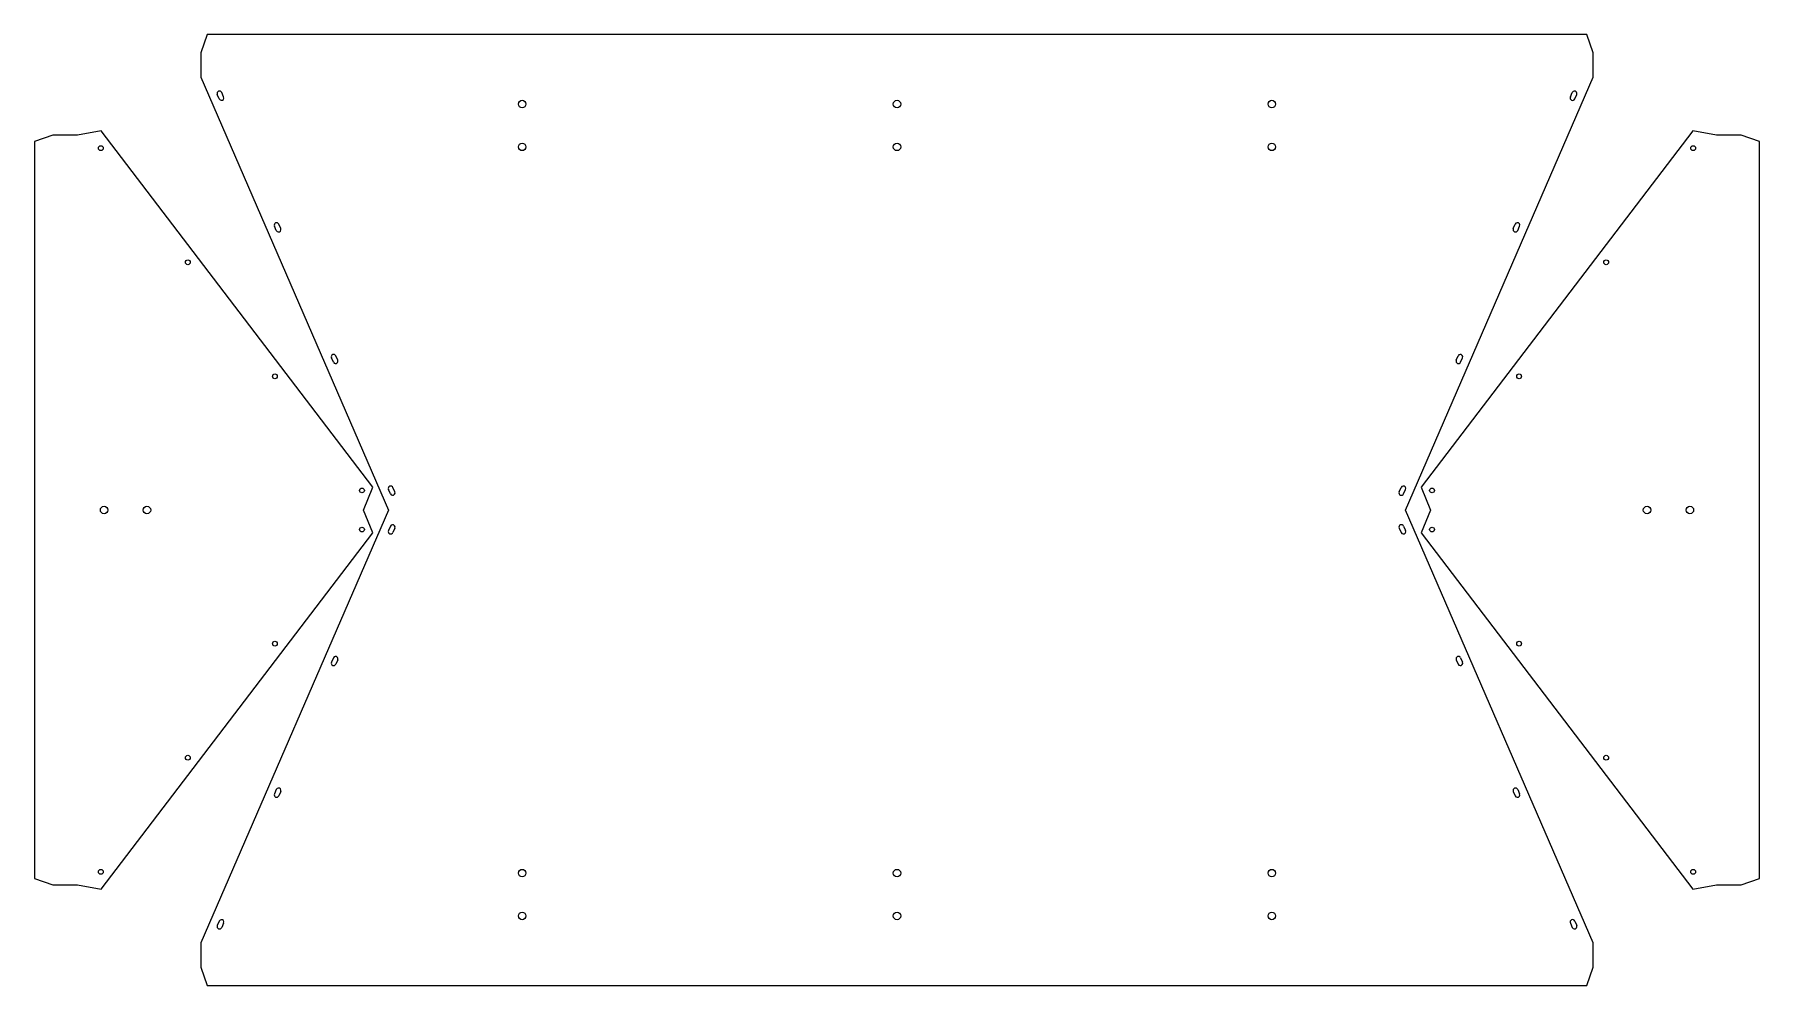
# Model space of a CAD drawing. Header units: millimetres. Extents: x -155 to 1455, y -444 to 444.
import ezdxf

# ---------------------------------------------------------------- set-up
doc = ezdxf.new("R2010")
doc.units = ezdxf.units.MM

msp = doc.modelspace()

# ---------------------------------------------------------------- linework, layer by layer
for p, q in [((6, 444.1492), (0, 427.1492)), ((1294, 444.1492), (6, 444.1492)), ((1300, 427.1492), (1294, 444.1492)), ((0, 427.1492), (0, 404.1492)), ((1300, 404.1492), (1300, 427.1492)), ((0, 404.1492), (175.1098, 0)), ((1124.8902, 0), (1300, 404.1492)), ((17.181, 383.9895), (15.392, 388.1186)), ((21.3101, 385.7785), (19.521, 389.9076)), ((1278.6899, 385.7785), (1280.479, 389.9076)), ((1282.819, 383.9895), (1284.608, 388.1186)), ((-138.3109, 350.2165), (-155.3109, 344.2165)), ((-155.3109, 344.2165), (-155.3109, -344.2165)), ((-115.3109, 350.2165), (-138.3109, 350.2165)), ((-93.1393, 354.126), (-115.3109, 350.2165)), ((160.7268, 21.2755), (-93.1393, 354.126)), ((1393.1393, 354.126), (1139.2732, 21.2755)), ((1415.3109, 350.2165), (1393.1393, 354.126)), ((1438.3109, 350.2165), (1415.3109, 350.2165)), ((1455.3109, 344.2165), (1438.3109, 350.2165)), ((1455.3109, -344.2165), (1455.3109, 344.2165)), ((70.4549, 261.0346), (68.6658, 265.1637)), ((74.584, 262.8237), (72.7949, 266.9528)), ((1225.416, 262.8237), (1227.2051, 266.9528)), ((1229.5451, 261.0346), (1231.3342, 265.1637)), ((123.7288, 138.0798), (121.9397, 142.2089)), ((127.8578, 139.8688), (126.0688, 143.9979)), ((1172.1422, 139.8688), (1173.9312, 143.9979)), ((1176.2712, 138.0798), (1178.0603, 142.2089)), ((151.8004, 0), (160.7268, 21.2755)), ((177.0026, 15.1249), (175.2136, 19.254)), ((181.1317, 16.914), (179.3427, 21.0431)), ((1118.8683, 16.914), (1120.6573, 21.0431)), ((1122.9974, 15.1249), (1124.7864, 19.254)), ((1139.2732, 21.2755), (1148.1996, 0)), ((175.1098, 0), (0, -404.1492)), ((160.7268, -21.2755), (151.8004, 0)), ((1300, -404.1492), (1124.8902, 0)), ((1148.1996, 0), (1139.2732, -21.2755)), ((177.0026, -15.1249), (175.2136, -19.254)), ((1122.9974, -15.1249), (1124.7864, -19.254)), ((-93.1393, -354.126), (160.7268, -21.2755)), ((181.1317, -16.914), (179.3427, -21.0431)), ((1118.8683, -16.914), (1120.6573, -21.0431)), ((1139.2732, -21.2755), (1393.1393, -354.126)), ((123.7288, -138.0798), (121.9397, -142.2089)), ((127.8578, -139.8688), (126.0688, -143.9979)), ((1172.1422, -139.8688), (1173.9312, -143.9979)), ((1176.2712, -138.0798), (1178.0603, -142.2089)), ((70.4549, -261.0346), (68.6658, -265.1637)), ((74.584, -262.8237), (72.7949, -266.9528)), ((1225.416, -262.8237), (1227.2051, -266.9528)), ((1229.5451, -261.0346), (1231.3342, -265.1637)), ((-155.3109, -344.2165), (-138.3109, -350.2165)), ((-138.3109, -350.2165), (-115.3109, -350.2165)), ((-115.3109, -350.2165), (-93.1393, -354.126)), ((1393.1393, -354.126), (1415.3109, -350.2165)), ((1415.3109, -350.2165), (1438.3109, -350.2165)), ((1438.3109, -350.2165), (1455.3109, -344.2165)), ((17.181, -383.9895), (15.392, -388.1186)), ((21.3101, -385.7785), (19.521, -389.9076)), ((1278.6899, -385.7785), (1280.479, -389.9076)), ((1282.819, -383.9895), (1284.608, -388.1186)), ((0, -404.1492), (0, -427.1492)), ((1300, -427.1492), (1300, -404.1492)), ((0, -427.1492), (6, -444.1492)), ((1294, -444.1492), (1300, -427.1492)), ((6, -444.1492), (1294, -444.1492))]:
    msp.add_line(p, q)
for centre, radius in [((300, 379.1492), 3.5), ((650, 379.1492), 3.5), ((1000, 379.1492), 3.5), ((-93.3637, 337.9305), 2.25), ((300, 339.1492), 3.5), ((650, 339.1492), 3.5), ((1000, 339.1492), 3.5), ((1393.3637, 337.9305), 2.25), ((-12.1001, 231.3837), 2.25), ((1312.1001, 231.3837), 2.25), ((69.1635, 124.8369), 2.25), ((1230.8365, 124.8369), 2.25), ((150.4271, 18.2901), 2.25), ((1149.5729, 18.2901), 2.25), ((-90.3109, 0), 3.5), ((-50.3109, 0), 3.5), ((1350.3109, 0), 3.5), ((1390.3109, 0), 3.5), ((150.4271, -18.2901), 2.25), ((1149.5729, -18.2901), 2.25), ((69.1635, -124.8369), 2.25), ((1230.8365, -124.8369), 2.25), ((-12.1001, -231.3837), 2.25), ((1312.1001, -231.3837), 2.25), ((-93.3637, -337.9305), 2.25), ((300, -339.1492), 3.5), ((650, -339.1492), 3.5), ((1000, -339.1492), 3.5), ((1393.3637, -337.9305), 2.25), ((300, -379.1492), 3.5), ((650, -379.1492), 3.5), ((1000, -379.1492), 3.5)]:
    msp.add_circle(centre, radius)
for centre, start, end in [((17.4565, 389.0131), 23.4261, 203.4261), ((1282.5435, 389.0131), 336.5739, 156.5739), ((19.2455, 384.884), 203.4261, 23.4261), ((1280.7545, 384.884), 156.5739, 336.5739), ((70.7304, 266.0582), 23.4261, 203.4261), ((72.5194, 261.9291), 203.4261, 23.4261), ((1227.4806, 261.9291), 156.5739, 336.5739), ((1229.2696, 266.0582), 336.5739, 156.5739), ((124.0042, 143.1034), 23.4261, 203.4261), ((1175.9958, 143.1034), 336.5739, 156.5739), ((125.7933, 138.9743), 203.4261, 23.4261), ((1174.2067, 138.9743), 156.5739, 336.5739), ((177.2781, 20.1485), 23.4261, 203.4261), ((179.0672, 16.0195), 203.4261, 23.4261), ((1120.9328, 16.0195), 156.5739, 336.5739), ((1122.7219, 20.1485), 336.5739, 156.5739), ((179.0672, -16.0195), 336.5739, 156.5739), ((1120.9328, -16.0195), 23.4261, 203.4261), ((177.2781, -20.1485), 156.5739, 336.5739), ((1122.7219, -20.1485), 203.4261, 23.4261), ((124.0042, -143.1034), 156.5739, 336.5739), ((125.7933, -138.9743), 336.5739, 156.5739), ((1174.2067, -138.9743), 23.4261, 203.4261), ((1175.9958, -143.1034), 203.4261, 23.4261), ((70.7304, -266.0582), 156.5739, 336.5739), ((72.5194, -261.9291), 336.5739, 156.5739), ((1227.4806, -261.9291), 23.4261, 203.4261), ((1229.2696, -266.0582), 203.4261, 23.4261), ((19.2455, -384.884), 336.5739, 156.5739), ((1280.7545, -384.884), 23.4261, 203.4261), ((17.4565, -389.0131), 156.5739, 336.5739), ((1282.5435, -389.0131), 203.4261, 23.4261)]:
    msp.add_arc(centre, 2.25, start, end)

doc.saveas('drawing.dxf')
